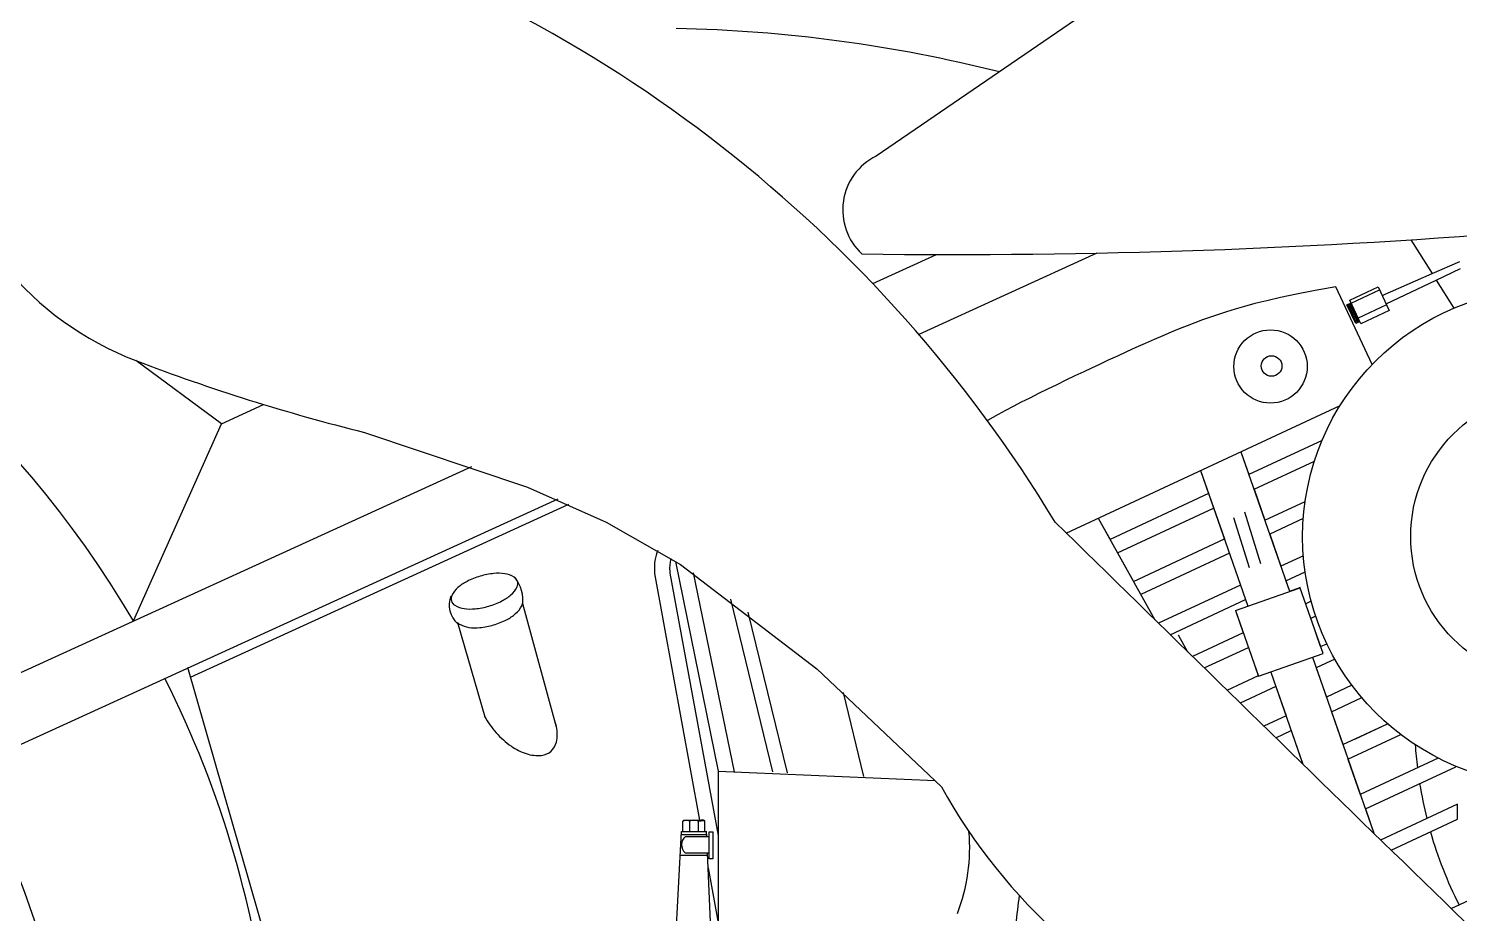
# Model space of a CAD drawing. Extents: x 0.9 to 11.8, y 2 to 8.4.
# Drawn here: x 3.953 to 6.338, y 3.872 to 5.348 of the extents above; entities that cross this region are included whole.
import ezdxf

# ---------------------------------------------------------------- set-up
doc = ezdxf.new("R2010")
doc.units = 0

msp = doc.modelspace()

# ---------------------------------------------------------------- linework, layer by layer
at = {"layer": '10', "color": 7, "linetype": 'CONTINUOUS'}
for centre, radius, start, end in [((3.680525, 3.323943), 2.318694, 31.190979, 72.775093), ((4.985894, 2.960452), 2.388167, 75.819538, 88.894625), ((4.319877, 5.286857), 0.527344, 189.663295, 249.062289), ((5.29809, 7.843491), 3.264729, 249.062291, 256.078628), ((150.241747, 151.99406), 206.518527, 225.567271, 225.990796), ((6.30989, 4.54492), 0.954519, 208.913423, 247.843004)]:
    msp.add_arc(centre, radius, start, end, dxfattribs=at)
at = {"layer": 'lines & arcs', "color": 5, "linetype": 'CONTINUOUS'}
for p, q in [((5.896855, 5.499434), (5.365235, 5.135666)), ((6.256681, 4.995975), (6.292303, 4.939494)), ((5.359679, 4.922938), (5.46575, 4.971377)), ((5.733522, 4.973715), (5.436563, 4.838101)), ((6.209064, 4.902749), (6.292303, 4.939494)), ((6.292303, 4.939494), (6.338313, 4.959804)), ((6.299132, 4.928666), (6.339788, 4.947929)), ((6.131628, 4.917348), (6.097304, 4.911118)), ((6.192035, 4.787805), (6.131628, 4.917348)), ((6.154996, 4.89514), (6.202095, 4.917457)), ((6.202095, 4.917457), (6.220695, 4.878202)), ((6.215549, 4.889063), (6.299132, 4.928666)), ((6.299132, 4.928666), (6.328572, 4.881985)), ((6.016683, 4.894385), (5.996838, 4.889506)), ((6.039621, 4.899562), (6.016683, 4.894385)), ((6.066285, 4.905114), (6.039621, 4.899562)), ((6.097304, 4.911118), (6.066285, 4.905114)), ((6.150084, 4.887472), (6.157063, 4.890779)), ((6.168206, 4.857757), (6.154852, 4.889762)), ((6.173596, 4.855886), (6.154996, 4.89514)), ((6.169685, 4.858458), (6.156331, 4.890462)), ((6.157428, 4.890008), (6.204527, 4.912325)), ((5.922576, 4.866882), (5.909562, 4.862246)), ((5.935857, 4.871408), (5.922576, 4.866882)), ((5.949557, 4.875872), (5.935857, 4.871408)), ((5.963906, 4.880327), (5.949557, 4.875872)), ((5.979456, 4.884846), (5.963906, 4.880327)), ((5.996838, 4.889506), (5.979456, 4.884846)), ((6.164895, 4.856214), (6.150084, 4.887472)), ((6.164878, 4.85618), (6.151524, 4.888185)), ((6.166357, 4.856881), (6.153003, 4.888886)), ((6.216217, 4.887652), (6.169118, 4.865336)), ((6.220695, 4.878202), (6.173596, 4.855886)), ((5.870609, 4.8472), (5.857149, 4.841645)), ((5.88373, 4.852453), (5.870609, 4.8472)), ((5.896664, 4.857452), (5.88373, 4.852453)), ((5.909562, 4.862246), (5.896664, 4.857452)), ((6.171874, 4.859521), (6.164895, 4.856214)), ((5.813651, 4.822865), (5.79834, 4.816031)), ((5.828661, 4.829461), (5.813651, 4.822865)), ((5.843199, 4.835741), (5.828661, 4.829461)), ((5.857149, 4.841645), (5.843199, 4.835741)), ((4.274024, 4.689022), (4.13143, 4.794334)), ((5.752293, 4.794909), (5.737472, 4.787929)), ((5.767491, 4.801973), (5.752293, 4.794909)), ((5.782897, 4.80904), (5.767491, 4.801973)), ((5.79834, 4.816031), (5.782897, 4.80904)), ((5.711602, 4.775766), (5.696772, 4.768805)), ((5.724569, 4.781768), (5.711602, 4.775766)), ((5.737472, 4.787929), (5.724578, 4.781772)), ((5.651132, 4.746818), (5.636101, 4.739386)), ((5.666367, 4.754252), (5.651132, 4.746818)), ((5.681637, 4.761607), (5.666367, 4.754252)), ((5.696772, 4.768805), (5.681637, 4.761607)), ((5.607336, 4.724846), (5.59389, 4.71787)), ((5.621446, 4.732036), (5.607336, 4.724846)), ((5.636101, 4.739386), (5.621446, 4.732036)), ((4.274024, 4.689022), (4.344216, 4.721219)), ((5.568611, 4.704294), (5.550887, 4.694377)), ((5.581027, 4.711048), (5.568611, 4.704294)), ((5.59389, 4.71787), (5.581027, 4.711048)), ((5.682442, 4.50674), (6.139008, 4.71964)), ((4.127221, 4.360483), (4.274024, 4.689022)), ((6.108694, 4.660988), (5.986864, 4.604178)), ((5.973533, 4.642478), (6.054451, 4.410011)), ((5.973533, 4.642478), (5.986864, 4.604178)), ((2.926848, 3.811968), (4.691441, 4.617783)), ((5.906207, 4.611196), (5.919573, 4.572799)), ((5.906241, 4.611099), (5.984936, 4.385017)), ((5.906241, 4.611099), (5.945996, 4.496887)), ((5.995346, 4.57981), (6.096081, 4.626783)), ((5.995346, 4.57981), (6.013288, 4.528266)), ((4.83462, 4.56321), (2.963216, 3.708587)), ((5.919573, 4.572799), (5.755375, 4.496232)), ((6.013288, 4.528266), (6.080641, 4.559673)), ((4.222366, 4.266629), (4.852923, 4.555191)), ((5.767898, 4.473749), (5.928055, 4.548431)), ((5.961126, 4.532853), (5.987466, 4.449517)), ((6.006623, 4.455265), (5.980282, 4.541473)), ((5.735691, 4.531571), (5.755375, 4.496232)), ((5.735691, 4.531571), (5.829998, 4.362259)), ((6.077518, 4.530865), (6.021479, 4.504734)), ((5.794388, 4.426191), (5.945996, 4.496887)), ((6.021479, 4.504734), (6.04002, 4.451469)), ((4.996536, 4.460858), (4.996045, 4.455769)), ((4.997343, 4.465441), (4.996536, 4.460858)), ((4.998468, 4.469721), (4.997343, 4.465441)), ((4.999808, 4.473822), (4.998468, 4.469721)), ((5.001181, 4.477708), (4.999808, 4.473822)), ((5.02255, 4.461799), (5.021858, 4.458002)), ((5.023134, 4.464223), (5.02255, 4.461799)), ((5.767898, 4.473749), (5.794388, 4.426191)), ((5.954187, 4.473355), (5.806481, 4.404479)), ((6.077621, 4.469003), (6.04002, 4.451469)), ((4.996045, 4.455769), (4.995838, 4.449957)), ((4.995838, 4.449957), (4.995885, 4.443202)), ((4.995885, 4.443202), (4.996024, 4.439154)), ((4.996024, 4.439154), (5.070899, 4.028083)), ((5.021366, 4.453606), (5.021129, 4.448341)), ((5.021129, 4.448341), (5.021202, 4.441934)), ((5.021202, 4.441934), (5.021332, 4.439623)), ((5.021332, 4.439623), (5.102226, 4.002569)), ((5.021858, 4.458002), (5.021366, 4.453606)), ((5.031142, 4.459173), (5.102226, 4.109548)), ((5.060309, 4.44027), (5.128799, 4.108582)), ((6.048502, 4.427101), (6.080572, 4.442055)), ((5.972728, 4.42009), (5.836038, 4.356351)), ((5.964433, 4.377874), (6.070565, 4.414851)), ((6.048502, 4.427101), (6.054451, 4.410011)), ((6.054451, 4.410011), (6.072018, 4.416212)), ((6.110368, 4.305854), (6.071867, 4.416645)), ((4.657252, 4.393983), (4.6574, 4.393467)), ((4.775757, 4.389108), (4.832059, 4.183762)), ((5.122468, 4.396771), (5.19266, 4.108371)), ((5.855649, 4.337172), (5.98121, 4.395722)), ((5.98121, 4.395722), (5.984936, 4.385017)), ((6.090576, 4.393203), (6.081486, 4.388965)), ((5.151671, 4.374934), (5.216965, 4.107129)), ((5.964433, 4.377874), (6.002575, 4.268298)), ((5.964433, 4.377874), (5.977458, 4.340455)), ((6.089956, 4.364591), (6.098078, 4.368378)), ((4.667686, 4.357615), (4.71291, 4.200001)), ((6.106346, 4.317427), (6.089956, 4.364591)), ((5.868963, 4.336921), (5.884577, 4.30889)), ((5.977458, 4.340455), (5.892712, 4.300938)), ((6.106346, 4.317427), (6.116748, 4.322277)), ((5.912333, 4.281764), (5.98594, 4.316087)), ((5.98594, 4.316087), (6.002344, 4.26896)), ((6.002575, 4.268298), (6.110368, 4.305854)), ((6.092832, 4.299744), (6.195069, 4.006031)), ((6.130127, 4.296566), (6.098992, 4.282048)), ((4.413193, 3.603212), (4.217761, 4.282638)), ((6.023229, 4.275006), (6.076727, 4.121314)), ((6.098992, 4.282048), (6.116045, 4.233058)), ((5.95031, 4.244666), (6.002598, 4.269048)), ((6.0317, 4.25067), (5.972455, 4.223043)), ((6.002344, 4.26896), (6.002598, 4.269048)), ((6.0317, 4.25067), (6.048753, 4.20168)), ((6.158593, 4.252899), (6.116045, 4.233058)), ((5.310365, 4.240956), (5.344584, 4.100609)), ((6.124527, 4.20869), (6.17504, 4.232245)), ((6.048753, 4.20168), (6.011933, 4.18451)), ((6.124527, 4.20869), (6.143585, 4.15394)), ((6.031576, 4.165346), (6.057235, 4.177311)), ((6.057235, 4.177311), (6.076293, 4.122561)), ((6.143585, 4.15394), (6.218019, 4.188649)), ((6.164231, 4.163567), (6.218019, 4.188649)), ((6.151968, 4.129855), (6.239845, 4.170832)), ((6.151968, 4.129855), (6.172459, 4.070986)), ((6.302315, 4.131538), (6.172459, 4.070986)), ((5.102226, 4.109746), (5.102226, 3.850349)), ((5.102226, 4.109746), (5.463648, 4.093914)), ((6.075721, 4.122294), (6.076293, 4.122561)), ((6.180942, 4.046617), (6.331967, 4.117042)), ((6.331967, 4.117042), (6.331891, 4.117867)), ((6.206505, 3.994901), (6.335201, 4.054913)), ((6.180942, 4.046617), (6.195069, 4.006031)), ((6.334665, 4.029364), (6.334665, 4.054662)), ((5.00351, 3.294826), (5.040764, 4.009104)), ((5.040764, 4.009104), (5.082897, 4.009104)), ((5.042953, 4.026045), (5.044951, 4.028083)), ((5.042953, 4.009255), (5.042953, 4.026045)), ((5.044951, 4.028083), (5.077764, 4.028083)), ((5.05408, 4.026171), (5.05408, 4.009255)), ((5.072527, 4.027624), (5.069472, 4.026035)), ((5.069472, 4.026035), (5.078306, 4.027135)), ((5.070543, 4.026574), (5.069472, 4.026035)), ((5.069486, 4.009255), (5.069486, 4.026129)), ((5.071474, 4.027008), (5.070543, 4.026574)), ((5.072279, 4.027348), (5.071474, 4.027008)), ((5.072971, 4.027605), (5.072279, 4.027348)), ((5.075354, 4.028299), (5.072527, 4.027624)), ((5.073566, 4.027792), (5.072971, 4.027605)), ((5.074075, 4.027921), (5.073566, 4.027792)), ((5.074515, 4.028002), (5.074075, 4.027921)), ((5.074897, 4.028048), (5.074515, 4.028002)), ((5.075236, 4.02807), (5.074897, 4.028048)), ((5.075538, 4.028069), (5.075236, 4.02807)), ((5.076855, 4.027808), (5.075354, 4.028299)), ((5.075811, 4.028049), (5.075538, 4.028069)), ((5.076061, 4.028011), (5.075811, 4.028049)), ((5.076296, 4.027958), (5.076061, 4.028011)), ((5.07652, 4.02789), (5.076296, 4.027958)), ((5.076742, 4.027811), (5.07652, 4.02789)), ((5.076968, 4.027721), (5.076742, 4.027811)), ((5.078306, 4.027135), (5.076855, 4.027808)), ((5.077204, 4.027622), (5.076968, 4.027721)), ((5.077458, 4.027507), (5.077204, 4.027622)), ((5.077737, 4.027368), (5.077458, 4.027507)), ((5.078047, 4.027197), (5.077737, 4.027368)), ((5.079762, 4.026045), (5.077764, 4.028083)), ((5.078396, 4.026986), (5.078047, 4.027197)), ((5.078791, 4.026728), (5.078396, 4.026986)), ((5.079239, 4.026413), (5.078791, 4.026728)), ((5.079746, 4.026035), (5.079239, 4.026413)), ((5.079757, 4.009255), (5.079757, 4.02605)), ((5.083035, 4.000859), (5.082802, 4.009104)), ((5.087276, 3.963168), (5.087276, 4.008356)), ((5.087276, 4.008356), (5.093267, 4.008356)), ((5.093267, 4.008356), (5.093267, 3.963168)), ((6.22408, 3.977798), (6.334665, 4.029364)), ((5.040508, 4.004199), (5.083035, 4.004199)), ((5.047454, 4.000859), (5.087276, 4.000859)), ((5.038709, 3.96971), (5.084509, 3.96971)), ((5.046995, 3.973301), (5.087276, 3.973301)), ((5.112488, 3.30526), (5.084358, 3.973301)), ((5.093267, 3.963168), (5.087276, 3.963168)), ((5.085404, 3.948448), (5.103262, 3.850406)), ((6.324127, 3.88052), (6.44982, 3.939132))]:
    msp.add_line(p, q, dxfattribs=at)
at = {"layer": 'lines & arcs', "color": 7, "linetype": 'CONTINUOUS'}
for p, q in [((4.512611, 4.674589), (4.78444, 4.583157)), ((4.78444, 4.583157), (4.915153, 4.525221)), ((4.915153, 4.525221), (5.038989, 4.45409)), ((5.038989, 4.45409), (5.266456, 4.280076)), ((5.266456, 4.280076), (5.474327, 4.083409))]:
    msp.add_line(p, q, dxfattribs=at)
at = {"layer": 'lines & arcs', "color": 5, "linetype": 'CONTINUOUS'}
for centre, radius in [((6.490875, 4.500624), 0.414462), ((6.022848, 4.784618), 0.061141), ((6.024577, 4.785431), 0.017196), ((6.497615, 4.501009), 0.241144)]:
    msp.add_circle(centre, radius, dxfattribs=at)
for centre, radius, start, end in [((2.644993, 3.490744), 1.718559, 30.403466, 106.673528), ((5.410076, 5.045848), 0.100389, 116.529929, 227.049124), ((5.497374, 16.68237), 11.711037, 269.238216, 274.813104), ((4.740926, 4.313244), 0.126713, 95.813917, 106.421759), ((4.735776, 4.363827), 0.075868, 82.091664, 95.813917), ((4.740514, 4.397937), 0.041431, 58.914498, 82.091664), ((4.69534, 4.384623), 0.041431, 130.751855, 153.929021), ((4.71782, 4.358535), 0.075868, 117.029602, 130.751855), ((4.740926, 4.313244), 0.126713, 106.421759, 117.029602), ((4.729553, 4.435128), 0.041431, 310.751855, 333.929021), ((4.755332, 4.422515), 0.012732, 16.421759, 58.914498), ((4.720449, 4.395813), 0.056096, 350.668489, 400.742085), ((4.755332, 4.422515), 0.012732, 333.929021, 376.421759), ((4.694125, 4.386501), 0.04046, 158.090732, 229.160903), ((4.669561, 4.397236), 0.012732, 153.929021, 196.421759), ((4.669561, 4.397236), 0.012732, 196.421759, 238.914498), ((4.683966, 4.506507), 0.126713, 286.421759, 297.029602), ((4.707073, 4.461216), 0.075868, 297.029602, 310.751855), ((4.763184, 4.39111), 0.012732, 333.929021, 350.953298), ((4.684379, 4.421814), 0.041431, 238.914498, 262.091664), ((4.689117, 4.455924), 0.075868, 262.091664, 275.813917), ((4.683966, 4.506507), 0.126713, 275.813917, 286.421759), ((4.714925, 4.429811), 0.075868, 297.029602, 310.751855), ((4.737405, 4.403723), 0.041431, 310.751855, 333.929021), ((4.677413, 4.365831), 0.012732, 220.184888, 238.914498), ((4.692231, 4.390409), 0.041431, 238.914498, 262.091664), ((4.696969, 4.424519), 0.075868, 262.091664, 275.813917), ((4.691818, 4.475102), 0.126713, 275.813917, 286.421759), ((4.691818, 4.475102), 0.126713, 286.421759, 297.029602), ((2.644993, 3.490744), 1.718559, 5.776148, 26.755047), ((4.841526, 4.271948), 0.147154, 208.855417, 221.831291), ((4.737838, 4.163609), 0.096744, 12.174395, 21.431889), ((4.772614, 4.171111), 0.061169, 347.86586, 372.174395), ((4.841526, 4.271948), 0.147154, 221.831291, 235.102009), ((4.812686, 4.230604), 0.096744, 235.102009, 251.488188), ((4.804706, 4.164211), 0.028343, 311.831291, 347.86586), ((6.960706, 4.200532), 0.698226, 183.842669, 187.003904), ((4.80139, 4.196869), 0.061169, 251.488188, 275.796722), ((4.804706, 4.164211), 0.028343, 275.796722, 311.831291), ((2.668787, 3.43645), 1.361498, 355.763368, 389.832295), ((6.960706, 4.200532), 0.698226, 189.2055, 194.071375), ((5.048577, 4.018685), 0.009193, 54.006658, 128.030672), ((5.061726, 4.010067), 0.017827, 64.244919, 115.755081), ((5.219789, 3.981812), 0.301528, 338.72525, 365.150671), ((6.960706, 4.200532), 0.698226, 195.98176, 206.723428), ((5.059631, 3.986873), 0.018544, 131.044483, 227.046496), ((6.441954, 3.778343), 0.847102, 171.577528, 174.860771)]:
    msp.add_arc(centre, radius, start, end, dxfattribs=at)

doc.saveas('drawing.dxf')
